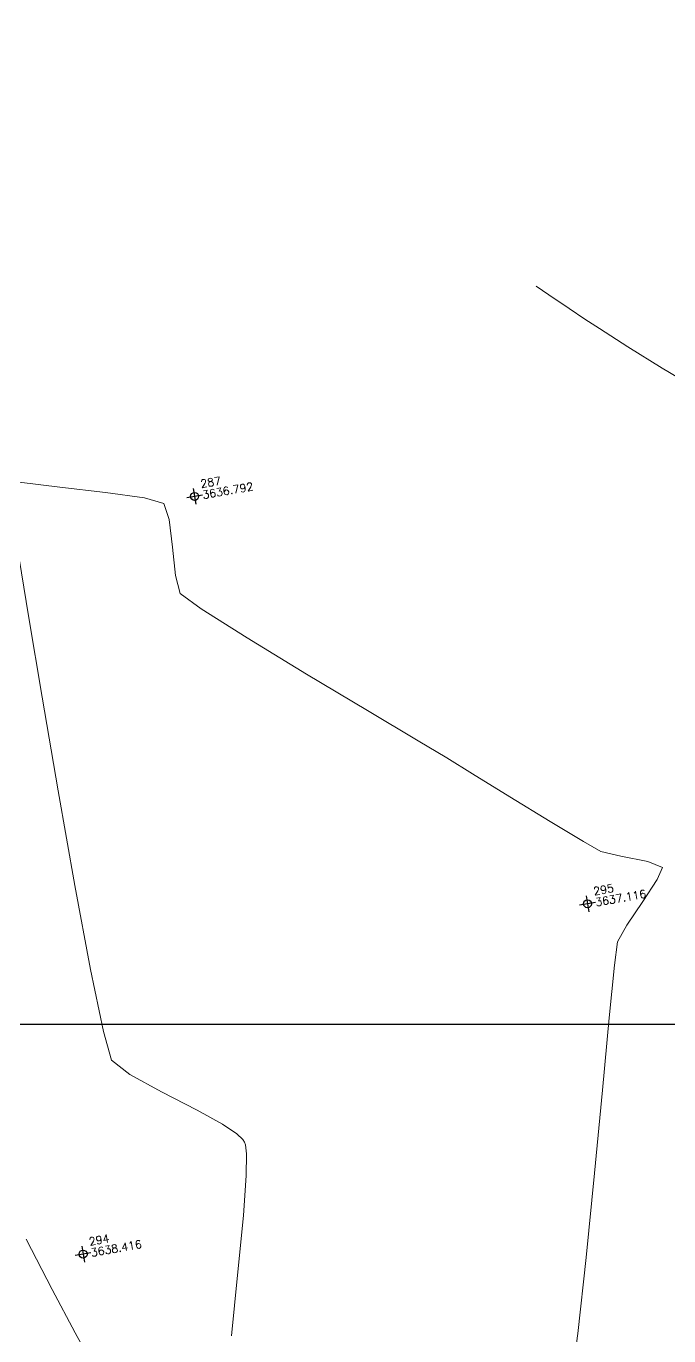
# Model space of a CAD drawing. Header units: millimetres. Extents: x 736950 to 740938, y 8500595 to 8502163.
# Drawn here: x 737820.66 to 737828.7, y 8501296.11 to 8501312.47 of the extents above; entities that cross this region are included whole.
import ezdxf

# ---------------------------------------------------------------- set-up
doc = ezdxf.new("R2010")
doc.units = ezdxf.units.MM
doc.layers.add('CONT-MNR', color=96, linetype='Continuous', lineweight=15)
doc.layers.add('pista', color=251, linetype='Continuous', lineweight=5)
doc.layers.add('Cuadricula Coordenadas', color=5, linetype='Continuous')
doc.styles.add('5mm', font='arial.ttf', dxfattribs={"height": 3})

msp = doc.modelspace()

# ---------------------------------------------------------------- hatches: boundary and pattern name
at = {"layer": 'pista'}
h = msp.add_hatch(dxfattribs=at)
h.set_pattern_fill('HONEY', color=256, scale=3, angle=9.94991650582834, style=0)
h.set_pattern_definition([(9.94991650582834, (1479841.21072825, -18.49207214638591), (0.4979252195647159, 0.4170677100899267), [0.375, -0.75]), (129.9499165058283, (1479841.21072825, -18.49207214638591), (-0.6101538418184378, 0.222682034283025), [0.3749999999999999, -0.7499999999999998]), (69.94991650582834, (1479841.21072825, -18.49207214638591), (-0.112228622253722, 0.6397497443729518), [-0.75, 0.375])])
h.paths.add_polyline_path([(737744.7999806425, 8501250.923935566), (737743.4751223363, 8501250.754223157), (737756.465848178, 8501242.026572531), (737763.5739612179, 8501242.006896213), (737770.002546867, 8501243.455222024), (737769.8468594846, 8501244.342704736), (737763.4750639071, 8501242.907173423), (737756.7405500773, 8501242.925815564)])
h.paths.add_polyline_path([(737794.2809870465, 8501256.017245878), (737809.7820272583, 8501263.709828075), (737823.391616501, 8501273.483615467), (737837.0791595323, 8501280.557800073), (737851.5530432165, 8501285.77819753), (737870.8510758049, 8501293.050216693, -0.9976846880626209), (737871.0089264096, 8501292.63424804), (737865.2748787645, 8501289.581801567, 0.7845063948290762), (737866.1540430214, 8501286.121818589), (737883.2588851704, 8501291.348365877), (737897.4188924351, 8501296.516943583), (737903.2981396064, 8501301.44146652, -0.5512150924587264), (737904.1219025984, 8501301.177325813), (737906.855912117, 8501297.98174819, 0.5618964424650519), (737910.2738656431, 8501298.536066804), (737914.22079628, 8501308.558674501), (737925.6412323939, 8501300.72656757, 0.340189525830376), (737928.7023693406, 8501300.894137181), (737936.9171069289, 8501306.117412793, -0.358727273887905), (737938.1716059428, 8501305.962964654), (737943.1732157968, 8501301.051021611, 0.3417074120720416), (737946.0555081918, 8501300.709858142), (737955.8779356404, 8501307.072689936), (737971.8320576148, 8501314.464803053), (737988.5677626224, 8501323.411181662), (738023.1375471824, 8501336.282937778), (738044.4246208373, 8501357.728329657), (738061.4456776979, 8501362.208386911), (738078.9085143938, 8501363.070318012), (738112.0997810266, 8501372.051506756), (738118.6561313582, 8501373.365123207), (738128.3493353954, 8501376.976906104), (738155.2251721952, 8501366.826195797), (738176.6167526407, 8501363.543890122), (738193.8053773039, 8501353.328603027), (738204.7313956148, 8501340.877429372), (738207.705198212, 8501335.751671141), (738214.35685511, 8501331.742925933), (738229.9282901662, 8501313.374534177), (738233.5603594936, 8501308.186787868), (738234.53883727, 8501308.358438132), (738230.6417003467, 8501313.924784988), (738214.9478837823, 8501332.43754055), (738208.3676942562, 8501336.403214611), (738205.4657963786, 8501341.405035153), (738194.387784551, 8501354.029418997), (738176.9261677533, 8501364.406946706), (738155.4549153853, 8501367.70147717), (738128.3514754312, 8501377.93815071), (738118.4090486554, 8501374.233504975), (738111.8936108743, 8501372.928085677), (738078.7671659255, 8501363.964436961), (738061.3074614278, 8501363.102660457), (738043.958527311, 8501358.536303693), (738022.6381405202, 8501337.057350922), (737988.196920163, 8501324.233464561), (737971.4304040315, 8501315.270615296), (737955.4419368334, 8501307.862588815), (737945.5806043665, 8501301.47455489, -0.3391433520832071), (737943.8038299843, 8501301.693147572), (737938.8116631231, 8501306.59581691, 0.3560082385246841), (737936.4342009705, 8501306.876887502), (737928.158540546, 8501301.61487459, -0.3502196171718997), (737926.1502499409, 8501301.468794718), (737914.5128481541, 8501309.44969617, 0.4302069892023044), (737913.4330382891, 8501309.014522241), (737909.4507249827, 8501298.90206584, -0.5704007069138802), (737907.5397775185, 8501298.566836312), (737904.9064502402, 8501301.644734057, 0.4931454261128044), (737902.7202336333, 8501302.131411942), (737896.9620044216, 8501297.308254998), (737882.9728831241, 8501292.20205278), (737866.0373022418, 8501287.027224885, -0.7384715771871906), (737865.6977918843, 8501288.787355538), (737871.5108758068, 8501291.881875956, 0.9119586051647783), (737870.5337161538, 8501293.892406015), (737851.2416702455, 8501286.62264278), (737836.7183275839, 8501281.384406622), (737822.9200107896, 8501274.252970394), (737809.3164408724, 8501264.483505804), (737793.8201376351, 8501256.79327439), (737778.9884914039, 8501246.402265295), (737769.846859484, 8501244.34270474), (737770.0025468671, 8501243.455222024), (737779.3594973255, 8501245.563292695)])
h.paths.add_polyline_path([(738260.5182952256, 8501271.251537092), (738234.538837269, 8501308.358438132), (738233.56035949, 8501308.186787868), (738259.6897886079, 8501270.86568047), (738269.3749442189, 8501234.589470252), (738274.5057655985, 8501215.583008338), (738279.7983711922, 8501189.602392923), (738280.7089290785, 8501189.641305126), (738275.382018582, 8501215.790318219), (738270.2441657205, 8501234.822827347)])

# ---------------------------------------------------------------- linework, layer by layer
at = {"linetype": 'Continuous', "extrusion": (0.9849591664230046, 0.172787269436437, 0)}
for points, elevation in [([(8245953.577062787, 0), (8245953.37706279, 0)], 2195642.853162655), ([(8245947.713062788, 0), (8245947.513062788, 0)], 2195646.812162654), ([(8245944.490062785, 0), (8245944.290062788, 0)], 2195639.843162655)]:
    msp.add_lwpolyline(points, dxfattribs=dict(at, elevation=elevation))
at = {"linetype": 'Continuous', "extrusion": (-0.172787269436437, 0.9849591664230046, 0)}
for points, elevation in [([(-2195642.953162656, 0), (-2195642.753162655, 0)], 8245953.477062788), ([(-2195646.912162656, 0), (-2195646.712162655, 0)], 8245947.613062789), ([(-2195639.943162655, 0), (-2195639.743162655, 0)], 8245944.390062786)]:
    msp.add_lwpolyline(points, dxfattribs=dict(at, elevation=elevation))
at = {"linetype": 'Continuous'}
for centre in [(737822.7692121434, 8501306.596386243), (737827.6818900311, 8501301.50465049), (737821.37460297, 8501297.125972616)]:
    msp.add_circle(centre, 0.05, dxfattribs=at)
at = {"layer": 'CONT-MNR', "extrusion": (0.5638576051842241, 0.825872024635725, 0), "elevation": 7437022.849598244}
msp.add_lwpolyline([(4184176.959005344, 3636.000000000004), (4184177.149286108, 3636.000000000004)], dxfattribs=at)
at = {"layer": 'CONT-MNR'}
for points, elevation in [([(737827.4533173329, 8501308.943463312), (737827.1971069257, 8501309.117831608)], 3636), ([(737827.8319242842, 8501308.695018252), (737827.6476240412, 8501308.813663391)], 3636), ([(737822.1409510623, 8501306.57943302), (737821.6566497715, 8501306.647624439)], 3637), ([(737822.3839103807, 8501306.51019832), (737822.1409510623, 8501306.57943302)], 3637), ([(737820.8622213824, 8501304.086014839), (737820.6920537242, 8501305.102223849)], 3638), ([(737823.4253109405, 8501304.828619046), (737822.8501604775, 8501305.192353407)], 3637), ([(737824.1681083868, 8501304.376250995), (737823.4253109405, 8501304.828619046)], 3637), ([(737824.9306175738, 8501303.91927653), (737824.1681083868, 8501304.376250995)], 3637), ([(737821.0629784336, 8501302.914901791), (737820.8622213824, 8501304.086014839)], 3638), ([(737826.2422495274, 8501303.131253084), (737825.9230301984, 8501303.327617453)], 3637), ([(737828.1003000553, 8501302.101435289), (737827.850510174, 8501302.160071727)], 3637), ([(737828.620439982, 8501301.960075757), (737828.4353264348, 8501302.034593642)], 3637), ([(737828.5542505431, 8501301.80668152), (737828.620439982, 8501301.960075757)], 3637), ([(737821.4682491501, 8501300.682060001), (737821.2723219862, 8501301.73240881)], 3638), ([(737827.7690497546, 8501298.136669977), (737827.8674221188, 8501299.175151888)], 3637), ([(737822.8001917207, 8501298.926621007), (737822.3540938472, 8501299.154271413)], 3638), ([(737823.1179986611, 8501298.751361528), (737822.8001917207, 8501298.926621007)], 3638), ([(737823.3929347809, 8501298.527149502), (737823.3707593865, 8501298.559932953)], 3638), ([(737823.4048300307, 8501298.492610216), (737823.3929347809, 8501298.527149502)], 3638), ([(737823.4180684568, 8501298.37794178), (737823.4048300307, 8501298.492610216)], 3638), ([(737823.3071709473, 8501296.86448091), (737823.3798886747, 8501297.610675145)], 3638), ([(737821.4850815858, 8501295.761560485), (737821.2771709479, 8501296.140955972)], 3639), ([(737827.4619458199, 8501295.405447528), (737827.5595713251, 8501296.134222684)], 3637)]:
    msp.add_lwpolyline(points, dxfattribs=dict(at, elevation=elevation))
at = {"layer": 'CONT-MNR', "extrusion": (-0.5554765286239625, -0.8315322159410735, 0), "elevation": -7478958.096649891}
msp.add_lwpolyline([(-4108750.049762633, 3636.000000000006), (-4108750.28343573, 3636.000000000006)], dxfattribs=at)
at = {"layer": 'CONT-MNR', "extrusion": (-0.5374535543902588, -0.8432933516121643, 0), "elevation": -7565645.29330735}
msp.add_lwpolyline([(-3946852.84780133, 3636.00000000001), (-3946853.26981021, 3636.00000000001)], dxfattribs=at)
at = {"layer": 'CONT-MNR', "extrusion": (-0.5292415983434352, -0.8484711725114095, 0), "elevation": -7603604.533316636}
msp.add_lwpolyline([(-3873219.628048283, 3636.000000000006), (-3873220.134109062, 3636.000000000006)], dxfattribs=at)
at = {"layer": 'CONT-MNR', "extrusion": (-0.5126518684300512, -0.8585965652127765, 0), "elevation": -7677443.239839449}
msp.add_lwpolyline([(-3724713.945128517, 3636.000000000003), (-3724714.416598295, 3636.000000000003)], dxfattribs=at)
at = {"layer": 'CONT-MNR', "extrusion": (-0.1194353390939101, -0.992841981271704, 0), "elevation": -8528576.111798776}
msp.add_lwpolyline([(-282816.7033521436, 3637.000000000006), (-282817.215599479, 3637.000000000006)], dxfattribs=at)
at = {"layer": 'CONT-MNR', "extrusion": (-0.113613419709995, -0.9935250328309804, 0), "elevation": -8530087.407735383}
msp.add_lwpolyline([(-232818.2345935534, 3637.000000000013), (-232818.8111685964, 3637.000000000013)], dxfattribs=at)
at = {"layer": 'CONT-MNR', "extrusion": (0.9486886824734987, 0.3162116122894562, 0), "elevation": 3388175.583448059}
msp.add_lwpolyline([(7831785.052737395, 3637.000000000013), (7831785.266863874, 3637.000000000013)], dxfattribs=at)
at = {"layer": 'CONT-MNR', "extrusion": (0.9930908595498088, 0.117347964100882, 0), "elevation": 1730335.720005472}
msp.add_lwpolyline([(8355987.276849272, 3637), (8355987.625207897, 3637)], dxfattribs=at)
at = {"layer": 'CONT-MNR', "extrusion": (0.9941821872275006, 0.1077115527673007, 0), "elevation": 1649218.844998903}
msp.add_lwpolyline([(8372374.59320469, 3637), (8372374.948370048, 3637)], dxfattribs=at)
at = {"layer": 'CONT-MNR', "extrusion": (0.9868482054378801, 0.1616496811751755, 0), "elevation": 2102350.285235533}
msp.add_lwpolyline([(8270229.204374581, 3638.00000000001), (8270229.931721356, 3638.00000000001)], dxfattribs=at)
at = {"layer": 'CONT-MNR', "extrusion": (0.9662888600162035, 0.2574603639564468, 0), "elevation": 2901698.928079545}
msp.add_lwpolyline([(8024756.614891943, 3637.00000000001), (8024756.847308274, 3637.00000000001)], dxfattribs=at)
at = {"layer": 'CONT-MNR', "extrusion": (0.5928221248818799, 0.8053334267559823, 0), "elevation": 7283782.952274946}
msp.add_lwpolyline([(4445568.404141708, 3637.000000000013), (4445568.726453222, 3637.000000000013)], dxfattribs=at)
at = {"layer": 'CONT-MNR', "extrusion": (0.5114864634659206, 0.8592913345839847, 0), "elevation": 7682484.254917759}
msp.add_lwpolyline([(3714294.569050261, 3637), (3714295.307200013, 3637)], dxfattribs=at)
at = {"layer": 'CONT-MNR', "extrusion": (-0.5131369576872294, -0.8583067415880493, 0), "elevation": -7675331.707825467}
msp.add_lwpolyline([(-3729051.962054696, 3637), (-3729052.379302893, 3637)], dxfattribs=at)
at = {"layer": 'CONT-MNR', "extrusion": (-0.5242311055685287, -0.8515760376821309, 0), "elevation": -7626297.502339141}
msp.add_lwpolyline([(-3828331.839857221, 3637.000000000004), (-3828332.391397254, 3637.000000000004)], dxfattribs=at)
at = {"layer": 'CONT-MNR', "extrusion": (0.9846881666106797, 0.1743250255611581, 0), "elevation": 2208513.51773438}
msp.add_lwpolyline([(8242510.504532738, 3638.00000000001), (8242511.705413401, 3638.00000000001)], dxfattribs=at)
at = {"layer": 'CONT-MNR', "extrusion": (0.5219810140751273, 0.8529571038130241, 0), "elevation": 7636378.18615474}
msp.add_lwpolyline([(3808183.553668908, 3637.000000000011), (3808184.143167026, 3637.000000000011)], dxfattribs=at)
at = {"layer": 'CONT-MNR', "extrusion": (0.5158507337641014, 0.8566784813890438, 0), "elevation": 7663491.655125775}
msp.add_lwpolyline([(3753321.963800735, 3637.000000000003), (3753322.452472197, 3637.000000000003)], dxfattribs=at)
at = {"layer": 'CONT-MNR', "extrusion": (-0.4906334947231786, -0.871366038961653, 0), "elevation": -7769749.046037752}
msp.add_lwpolyline([(-3528105.45695906, 3637.000000000013), (-3528105.706144158, 3637.000000000013)], dxfattribs=at)
at = {"layer": 'CONT-MNR', "extrusion": (-0.1956555665081766, -0.9806726769388268, 0), "elevation": -8481354.864230078}
msp.add_lwpolyline([(-939758.8788423727, 3637), (-939759.2204715295, 3637)], dxfattribs=at)
at = {"layer": 'CONT-MNR', "extrusion": (0.8347557577317535, -0.5506204000340764, 0), "elevation": -4065083.567725863}
msp.add_lwpolyline([(7502773.756016976, 3637.000000000013), (7502774.085040761, 3637.000000000013)], dxfattribs=at)
at = {"layer": 'CONT-MNR', "extrusion": (0.828297080868375, -0.5602891626873828, 0), "elevation": -4152046.029525595}
msp.add_lwpolyline([(7455000.129547941, 3637.000000000004), (7455000.483921683, 3637.000000000004)], dxfattribs=at)
at = {"layer": 'CONT-MNR', "extrusion": (0.8711995646703644, -0.4909290361326855, 0), "elevation": -3530740.038437121}
msp.add_lwpolyline([(7768550.971607883, 3637.000000000003), (7768551.212667399, 3637.000000000003)], dxfattribs=at)
at = {"layer": 'CONT-MNR', "extrusion": (0.9913117810296975, -0.1315330863004791, 0), "elevation": -386784.7173727874}
msp.add_lwpolyline([(8524488.372638067, 3637.00000000001), (8524488.665010925, 3637.00000000001)], dxfattribs=at)
at = {"layer": 'CONT-MNR', "extrusion": (0.9792029119820718, 0.202883358523638, 0), "elevation": 2447249.364428083}
msp.add_lwpolyline([(8174805.894905289, 3638), (8174806.686039097, 3638)], dxfattribs=at)
at = {"layer": 'CONT-MNR', "extrusion": (0.9951161899646193, -0.09871052866994509, 0), "elevation": -104943.2844406322}
msp.add_lwpolyline([(8532612.734291429, 3637.00000000001), (8532613.394493246, 3637.00000000001)], dxfattribs=at)
at = {"layer": 'CONT-MNR', "extrusion": (0.995618511535851, -0.09350817871788782, 0), "elevation": -60345.91947185365}
msp.add_lwpolyline([(8533043.770975625, 3637.000000000003), (8533044.681492321, 3637.000000000003)], dxfattribs=at)
at = {"layer": 'CONT-MNR', "extrusion": (0.9604333658170388, 0.2785098738381717, 0), "elevation": 3076324.474944446}
msp.add_lwpolyline([(7959441.104991279, 3638), (7959441.475124352, 3638)], dxfattribs=at)
at = {"layer": 'CONT-MNR', "extrusion": (0.6227888124370207, 0.7823899891379528, 0), "elevation": 7110838.784227306}
msp.add_lwpolyline([(4717249.623693198, 3638.000000000011), (4717249.91533158, 3638.000000000011)], dxfattribs=at)
at = {"layer": 'CONT-MNR', "extrusion": (-0.4806350246959326, -0.8769207336102508, 0), "elevation": -7809588.756385008}
msp.add_lwpolyline([(-3439010.408934737, 3638), (-3439010.858321016, 3638)], dxfattribs=at)
at = {"layer": 'CONT-MNR', "extrusion": (-0.5599126365310684, -0.828551651650534, 0), "elevation": -7456881.608907426}
msp.add_lwpolyline([(-4148659.820781417, 3638), (-4148660.034769381, 3638)], dxfattribs=at)
at = {"layer": 'CONT-MNR', "extrusion": (0.6883775001767279, 0.7253526158017485, 0), "elevation": 6674340.155694321}
msp.add_lwpolyline([(5316920.538962676, 3638), (5316920.642995737, 3638)], dxfattribs=at)
at = {"layer": 'CONT-MNR', "extrusion": (0.9999474061682856, -0.01025596886294103, 0), "elevation": 650595.5616490304}
msp.add_lwpolyline([(8508418.086205581, 3638.000000000006), (8508418.3560876, 3638.000000000006)], dxfattribs=at)
at = {"layer": 'CONT-MNR', "extrusion": (0.9974752907304569, -0.07101439559829037, 0), "elevation": 132246.0787388987}
msp.add_lwpolyline([(8532230.387175413, 3638), (8532230.88583319, 3638)], dxfattribs=at)
at = {"layer": 'CONT-MNR', "extrusion": (0.9950764574012938, -0.09911026145506444, 0), "elevation": -108370.8384344841}
msp.add_lwpolyline([(8532566.878198316, 3637.000000000013), (8532567.936249115, 3637.000000000013)], dxfattribs=at)
at = {"layer": 'CONT-MNR', "extrusion": (0.8880180161910886, 0.4598086590311711, 0), "elevation": 4564168.158802302}
msp.add_lwpolyline([(7210048.137696441, 3639.000000000013), (7210048.84434339, 3639.000000000013)], dxfattribs=at)
at = {"layer": 'CONT-MNR', "extrusion": (0.99398635696949, -0.1095039823865865, 0), "elevation": -197535.2541350864}
msp.add_lwpolyline([(8530967.430062464, 3637.000000000013), (8530968.385413455, 3637.000000000013)], dxfattribs=at)
at = {"layer": 'CONT-MNR', "extrusion": (0.9951389158139522, -0.09848115673890148, 0), "elevation": -102980.8630345153}
msp.add_lwpolyline([(8532632.274611657, 3638.000000000013), (8532633.037491208, 3638.000000000013)], dxfattribs=at)
at = {"layer": 'CONT-MNR', "extrusion": (0.8829961318894947, 0.4693802627595138, 0), "elevation": 4641833.950206069}
msp.add_lwpolyline([(7160292.863563153, 3639.000000000003), (7160293.479211512, 3639.000000000003)], dxfattribs=at)
at = {"layer": 'Cuadricula Coordenadas', "color": 8}
msp.add_line((736950.2264744169, 8501300), (738552.8979275209, 8501300), dxfattribs=at)

# ---------------------------------------------------------------- texts
at = {"color": 2, "char_height": 0.1, "width": 0.4, "attachment_point": 1, "rotation": 9.94991650582834, "style": '5mm'}
for s, insert in [('\\Ftxt.shx;\\W1.0000000000;\\T1.0000000000;\\o\\l287', (737822.8348784789, 8501306.800807212)), ('\\Ftxt.shx;\\W1.0000000000;\\T1.0000000000;\\o\\l295', (737827.7475563666, 8501301.70907146)), ('\\Ftxt.shx;\\W1.0000000000;\\T1.0000000000;\\o\\l294', (737821.4402693055, 8501297.330393584))]:
    msp.add_mtext(s, dxfattribs=dict(at, insert=insert))
at = {"color": 1, "char_height": 0.1, "attachment_point": 1, "rotation": 9.94991650582834, "style": '5mm'}
for s, insert, width in [('\\Ftxt.shx;\\W1.0000000000;\\T1.0000000000;\\o\\l3636.792', (737822.8590686967, 8501306.662912928), 0.8333333333333334), ('\\Ftxt.shx;\\W1.0000000000;\\T1.0000000000;\\o\\l3637.116', (737827.7717465844, 8501301.571177175), 0.7666666666666666), ('\\Ftxt.shx;\\W1.0000000000;\\T1.0000000000;\\o\\l3638.416', (737821.4644595233, 8501297.1924993), 0.7999999999999999)]:
    msp.add_mtext(s, dxfattribs=dict(at, insert=insert, width=width))

doc.saveas('drawing.dxf')
